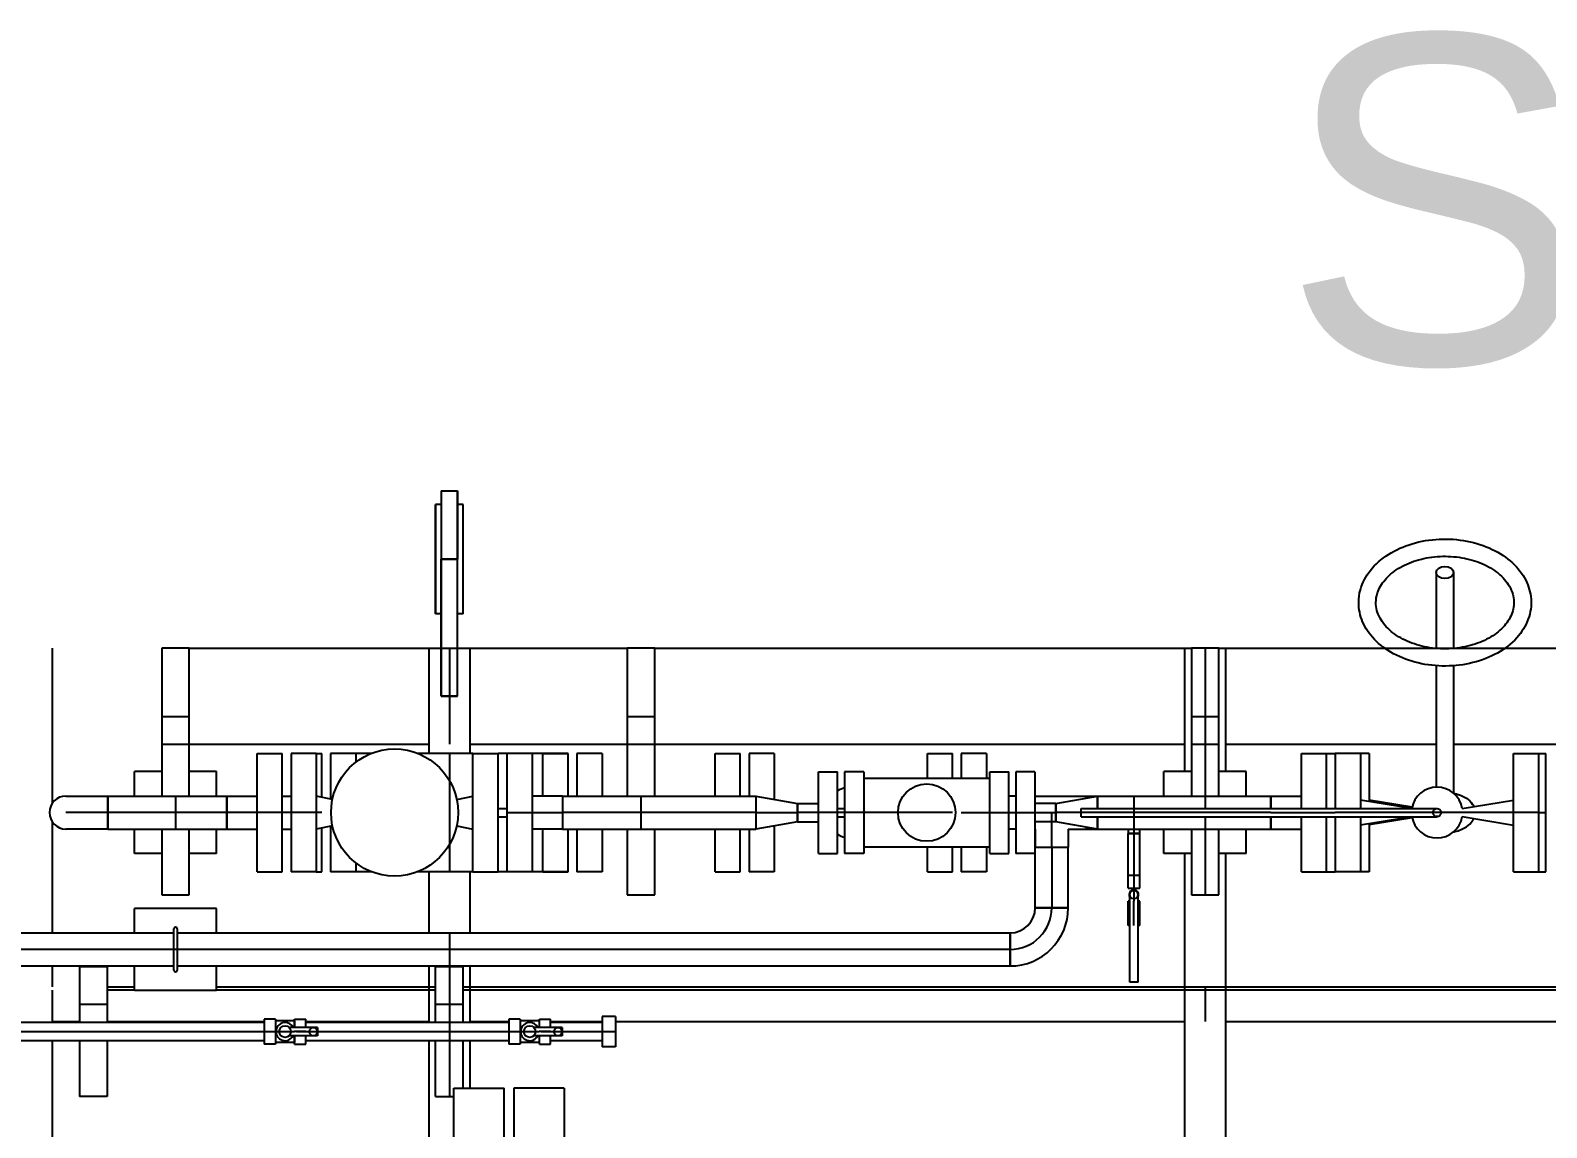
# Model space of a CAD drawing. Header units: inches. Extents: x 517790 to 538444, y 301815 to 302461.
# Drawn here: x 517885.999 to 517888.86, y 302319.851 to 302321.922 of the extents above; entities that cross this region are included whole.
import ezdxf

# ---------------------------------------------------------------- set-up
doc = ezdxf.new("R2010")
doc.units = ezdxf.units.IN
doc.header["$MEASUREMENT"] = 0
doc.layers.add('硅胶总平面底图 工艺装置区', color=253, linetype='Continuous')
doc.styles.get("Standard").update_dxf_attribs({"font": 'arial.ttf'})

msp = doc.modelspace()

# ---------------------------------------------------------------- linework, layer by layer
at = {"layer": '硅胶总平面底图 工艺装置区', "color": 253, "linetype": 'Continuous', "lineweight": -3}
for p, q in [((517886.7737, 302321.0531), (517886.7737, 302320.9239)), ((517886.7737, 302321.0531), (517886.7737, 302320.9239)), ((517886.7737, 302321.0531), (517886.8047, 302321.0531)), ((517886.8047, 302320.9239), (517886.8047, 302321.0531)), ((517886.8047, 302321.0531), (517886.8047, 302320.9239)), ((517886.7633, 302321.0272), (517886.7633, 302320.8206)), ((517886.7633, 302320.8206), (517886.7633, 302321.0272)), ((517886.7737, 302321.0272), (517886.7633, 302321.0272)), ((517886.815, 302321.0272), (517886.8047, 302321.0272)), ((517886.815, 302320.8206), (517886.815, 302321.0272)), ((517886.815, 302320.8206), (517886.815, 302321.0272)), ((517886.7737, 302320.9239), (517886.8047, 302320.9239)), ((517886.8047, 302320.9239), (517886.7737, 302320.9239)), ((517886.7737, 302320.9239), (517886.7737, 302320.6656)), ((517886.7737, 302320.6656), (517886.7737, 302320.9239)), ((517886.8047, 302320.6656), (517886.8047, 302320.9239)), ((517886.8047, 302320.6656), (517886.8047, 302320.9239)), ((517888.6515, 302320.899), (517888.6515, 302320.7556)), ((517888.684, 302320.899), (517888.684, 302320.7556)), ((517886.7737, 302320.8206), (517886.7633, 302320.8206)), ((517886.815, 302320.8206), (517886.8047, 302320.8206)), ((517886.04, 302320.756), (517886.04, 302320.4634)), ((517886.2467, 302320.756), (517886.2467, 302320.4772)), ((517886.2467, 302320.756), (517886.2467, 302320.4772)), ((517886.2983, 302320.756), (517886.2467, 302320.756)), ((517886.2983, 302320.756), (517886.2467, 302320.756)), ((517886.2983, 302320.4772), (517886.2983, 302320.756)), ((517886.2983, 302320.4772), (517886.2983, 302320.756)), ((517886.2983, 302320.756), (517886.7504, 302320.756)), ((517886.7504, 302320.756), (517886.7504, 302320.5575)), ((517886.7504, 302320.756), (517886.8279, 302320.756)), ((517886.7892, 302320.756), (517886.7892, 302320.5752)), ((517886.8279, 302320.756), (517886.8279, 302320.5575)), ((517886.8279, 302320.756), (517887.125, 302320.756)), ((517887.1767, 302320.756), (517887.125, 302320.756)), ((517887.1767, 302320.756), (517887.125, 302320.756)), ((517887.125, 302320.756), (517887.125, 302320.4772)), ((517887.125, 302320.756), (517887.125, 302320.4772)), ((517887.1767, 302320.4772), (517887.1767, 302320.756)), ((517887.1767, 302320.4772), (517887.1767, 302320.756)), ((517887.1767, 302320.756), (517888.1764, 302320.756)), ((517888.1764, 302320.756), (517888.1893, 302320.756)), ((517888.1764, 302320.756), (517888.1764, 302320.5235)), ((517888.1893, 302320.756), (517888.1893, 302320.4772)), ((517888.1893, 302320.756), (517888.1893, 302320.4772)), ((517888.241, 302320.756), (517888.1893, 302320.756)), ((517888.241, 302320.756), (517888.1893, 302320.756)), ((517888.2151, 302320.756), (517888.2151, 302320.4772)), ((517888.241, 302320.756), (517888.2539, 302320.756)), ((517888.241, 302320.4772), (517888.241, 302320.756)), ((517888.241, 302320.4772), (517888.241, 302320.756)), ((517888.2539, 302320.756), (517888.2539, 302320.5235)), ((517888.2539, 302320.756), (517888.5543, 302320.756)), ((517888.5543, 302320.756), (517888.6474, 302320.756)), ((517888.6474, 302320.756), (517888.6515, 302320.756)), ((517888.6515, 302320.756), (517888.684, 302320.756)), ((517888.684, 302320.756), (517888.6881, 302320.756)), ((517888.6881, 302320.756), (517888.7811, 302320.756)), ((517888.7811, 302320.756), (517889.3983, 302320.756)), ((517888.6515, 302320.7229), (517888.6515, 302320.494)), ((517888.684, 302320.7229), (517888.684, 302320.4825)), ((517886.8047, 302320.6656), (517886.7737, 302320.6656)), ((517886.7737, 302320.6656), (517886.8047, 302320.6656)), ((517886.2983, 302320.6268), (517886.2467, 302320.6268)), ((517886.2983, 302320.6268), (517886.2467, 302320.6268)), ((517886.2467, 302320.6268), (517886.2467, 302320.5752)), ((517886.2467, 302320.6268), (517886.2467, 302320.5752)), ((517886.2983, 302320.5752), (517886.2983, 302320.6268)), ((517886.2983, 302320.5752), (517886.2983, 302320.6268)), ((517887.1767, 302320.6268), (517887.125, 302320.6268)), ((517887.1767, 302320.6268), (517887.125, 302320.6268)), ((517887.125, 302320.6268), (517887.125, 302320.5752)), ((517887.125, 302320.6268), (517887.125, 302320.5752)), ((517887.1767, 302320.5752), (517887.1767, 302320.6268)), ((517887.1767, 302320.5752), (517887.1767, 302320.6268)), ((517888.241, 302320.6268), (517888.1893, 302320.6268)), ((517888.241, 302320.6268), (517888.1893, 302320.6268)), ((517888.1893, 302320.6268), (517888.1893, 302320.5752)), ((517888.1893, 302320.6268), (517888.1893, 302320.5752)), ((517888.241, 302320.5752), (517888.241, 302320.6268)), ((517888.241, 302320.5752), (517888.241, 302320.6268)), ((517886.2467, 302320.5752), (517886.2983, 302320.5752)), ((517886.2467, 302320.5752), (517886.2983, 302320.5752)), ((517886.2983, 302320.5752), (517886.7504, 302320.5752)), ((517886.4264, 302320.446), (517886.4264, 302320.5575)), ((517886.4264, 302320.5575), (517886.474, 302320.5575)), ((517886.474, 302320.446), (517886.474, 302320.5575)), ((517886.4905, 302320.5575), (517886.4905, 302320.446)), ((517886.5381, 302320.5575), (517886.4905, 302320.5575)), ((517886.5381, 302320.5575), (517886.5484, 302320.5575)), ((517886.5381, 302320.5575), (517886.5381, 302320.446)), ((517886.5484, 302320.475), (517886.5484, 302320.5575)), ((517886.5649, 302320.5575), (517886.5649, 302320.4715)), ((517886.6125, 302320.5575), (517886.5649, 302320.5575)), ((517886.642, 302320.5575), (517886.5649, 302320.5575)), ((517886.6125, 302320.5575), (517886.6125, 302320.5408)), ((517886.8336, 302320.5575), (517886.7297, 302320.5575)), ((517886.7892, 302320.5575), (517886.7892, 302320.3344)), ((517886.8279, 302320.5752), (517887.125, 302320.5752)), ((517886.8336, 302320.446), (517886.8336, 302320.5575)), ((517886.8336, 302320.5575), (517886.8811, 302320.5575)), ((517886.8977, 302320.5575), (517886.8811, 302320.5575)), ((517886.8811, 302320.446), (517886.8811, 302320.5575)), ((517886.8977, 302320.5575), (517886.8977, 302320.446)), ((517886.9452, 302320.5575), (517886.8977, 302320.5575)), ((517887.0134, 302320.5575), (517886.9452, 302320.5575)), ((517886.9452, 302320.5575), (517886.9452, 302320.446)), ((517886.9658, 302320.4772), (517886.9658, 302320.5575)), ((517886.9658, 302320.5575), (517887.0134, 302320.5575)), ((517887.0134, 302320.4772), (517887.0134, 302320.5575)), ((517887.0299, 302320.5575), (517887.0299, 302320.4772)), ((517887.0775, 302320.5575), (517887.0299, 302320.5575)), ((517887.0775, 302320.5575), (517887.0775, 302320.4772)), ((517887.125, 302320.5752), (517887.1767, 302320.5752)), ((517887.125, 302320.5752), (517887.1767, 302320.5752)), ((517887.1767, 302320.5752), (517888.1764, 302320.5752)), ((517887.2906, 302320.4772), (517887.2906, 302320.5575)), ((517887.2906, 302320.5575), (517887.3382, 302320.5575)), ((517887.3382, 302320.4772), (517887.3382, 302320.5575)), ((517887.3547, 302320.5575), (517887.3547, 302320.4772)), ((517887.4023, 302320.5575), (517887.3547, 302320.5575)), ((517887.4023, 302320.5575), (517887.4023, 302320.471)), ((517887.6911, 302320.5106), (517887.6911, 302320.5575)), ((517887.6911, 302320.5575), (517887.7387, 302320.5575)), ((517887.7387, 302320.5106), (517887.7387, 302320.5575)), ((517887.7552, 302320.5575), (517887.7552, 302320.5106)), ((517887.8028, 302320.5575), (517887.7552, 302320.5575)), ((517887.8028, 302320.5575), (517887.8028, 302320.5106)), ((517888.1893, 302320.5752), (517888.241, 302320.5752)), ((517888.1893, 302320.5752), (517888.241, 302320.5752)), ((517888.2539, 302320.5752), (517888.6515, 302320.5752)), ((517888.3968, 302320.4537), (517888.3968, 302320.5575)), ((517888.3968, 302320.5575), (517888.4444, 302320.5575)), ((517888.4444, 302320.5575), (517888.4609, 302320.5575)), ((517888.4444, 302320.4537), (517888.4444, 302320.5575)), ((517888.4609, 302320.5575), (517888.4609, 302320.4537)), ((517888.5085, 302320.5575), (517888.4609, 302320.5575)), ((517888.5085, 302320.5575), (517888.5085, 302320.4537)), ((517888.525, 302320.5575), (517888.5085, 302320.5575)), ((517888.525, 302320.5575), (517888.525, 302320.5249)), ((517888.684, 302320.5752), (517889.3983, 302320.5752)), ((517888.7973, 302320.446), (517888.7973, 302320.5575)), ((517888.7973, 302320.5575), (517888.8449, 302320.5575)), ((517888.8449, 302320.446), (517888.8449, 302320.5575)), ((517888.8449, 302320.5575), (517888.858, 302320.5575)), ((517888.858, 302320.5249), (517888.858, 302320.5575)), ((517886.2467, 302320.5235), (517886.195, 302320.5235)), ((517886.195, 302320.4772), (517886.195, 302320.5235)), ((517886.35, 302320.5235), (517886.2983, 302320.5235)), ((517886.35, 302320.4772), (517886.35, 302320.5235)), ((517887.4858, 302320.446), (517887.4858, 302320.5231)), ((517887.4858, 302320.5231), (517887.5218, 302320.5231)), ((517887.5218, 302320.446), (517887.5218, 302320.5231)), ((517887.535, 302320.5231), (517887.535, 302320.446)), ((517887.571, 302320.5231), (517887.535, 302320.5231)), ((517887.571, 302320.5231), (517887.571, 302320.446)), ((517887.8089, 302320.446), (517887.8089, 302320.5231)), ((517887.8089, 302320.5231), (517887.845, 302320.5231)), ((517887.845, 302320.446), (517887.845, 302320.5231)), ((517887.8581, 302320.5231), (517887.8581, 302320.446)), ((517887.8942, 302320.5231), (517887.8581, 302320.5231)), ((517887.8942, 302320.5231), (517887.8942, 302320.446)), ((517888.1376, 302320.4772), (517888.1376, 302320.5235)), ((517888.1893, 302320.5235), (517888.1376, 302320.5235)), ((517888.2926, 302320.5235), (517888.241, 302320.5235)), ((517888.2926, 302320.4772), (517888.2926, 302320.5235)), ((517888.525, 302320.5249), (517888.525, 302320.4668)), ((517888.858, 302320.3344), (517888.858, 302320.5249)), ((517887.571, 302320.5106), (517887.8089, 302320.5106)), ((517886.0658, 302320.4772), (517886.1446, 302320.4772)), ((517886.1446, 302320.4772), (517886.1446, 302320.4148)), ((517886.1446, 302320.4772), (517886.369, 302320.4772)), ((517886.1446, 302320.4148), (517886.1446, 302320.4772)), ((517886.2725, 302320.4772), (517886.2725, 302320.4148)), ((517886.369, 302320.4772), (517886.369, 302320.4148)), ((517886.369, 302320.446), (517886.369, 302320.4772)), ((517886.369, 302320.4772), (517886.4264, 302320.4772)), ((517886.474, 302320.4772), (517886.4905, 302320.4772)), ((517886.5381, 302320.4772), (517886.5381, 302320.4148)), ((517886.5685, 302320.4707), (517886.5381, 302320.4772)), ((517886.8031, 302320.4707), (517886.8336, 302320.4772)), ((517886.8336, 302320.446), (517886.8336, 302320.4772)), ((517887.0026, 302320.4772), (517886.9452, 302320.4772)), ((517887.0026, 302320.4772), (517887.0026, 302320.4148)), ((517887.0026, 302320.4772), (517887.3675, 302320.4772)), ((517887.0026, 302320.4772), (517887.0026, 302320.446)), ((517887.1508, 302320.4772), (517887.1508, 302320.4148)), ((517887.3675, 302320.4772), (517887.3675, 302320.446)), ((517887.3675, 302320.4772), (517887.4463, 302320.4632)), ((517887.3675, 302320.4772), (517887.3675, 302320.4148)), ((517887.8581, 302320.4772), (517887.845, 302320.4772)), ((517887.8942, 302320.4772), (517887.9914, 302320.4772)), ((517887.9337, 302320.4632), (517888.0124, 302320.4772)), ((517887.9914, 302320.4772), (517887.9914, 302320.4735)), ((517887.9914, 302320.4772), (517888.0124, 302320.4772)), ((517887.9914, 302320.4734), (517887.9914, 302320.4772)), ((517888.0124, 302320.4537), (517888.0124, 302320.4772)), ((517888.0124, 302320.4772), (517888.0124, 302320.4537)), ((517888.0124, 302320.4772), (517888.3394, 302320.4772)), ((517888.0808, 302320.4772), (517888.0808, 302320.4148)), ((517888.2151, 302320.4772), (517888.2151, 302320.4537)), ((517888.3394, 302320.4772), (517888.3394, 302320.4537)), ((517888.3394, 302320.4537), (517888.3394, 302320.4772)), ((517888.3394, 302320.4772), (517888.3968, 302320.4772)), ((517888.6052, 302320.4537), (517888.5085, 302320.4694)), ((517888.606, 302320.4561), (517888.525, 302320.4694)), ((517888.7003, 302320.4537), (517888.7973, 302320.4694)), ((517886.1446, 302320.446), (517886.0658, 302320.446)), ((517886.369, 302320.446), (517886.1446, 302320.446)), ((517886.1446, 302320.446), (517886.1446, 302320.446)), ((517886.1446, 302320.446), (517886.1446, 302320.446)), ((517886.474, 302320.446), (517886.369, 302320.446)), ((517886.369, 302320.4148), (517886.369, 302320.446)), ((517886.4264, 302320.3344), (517886.4264, 302320.446)), ((517886.4905, 302320.446), (517886.474, 302320.446)), ((517886.474, 302320.3344), (517886.474, 302320.446)), ((517886.5381, 302320.446), (517886.4905, 302320.446)), ((517886.4905, 302320.446), (517886.4905, 302320.3344)), ((517886.5484, 302320.446), (517886.5381, 302320.446)), ((517886.5381, 302320.446), (517886.5381, 302320.446)), ((517886.5381, 302320.446), (517886.5381, 302320.3344)), ((517886.8336, 302320.3344), (517886.8336, 302320.446)), ((517886.8336, 302320.4148), (517886.8336, 302320.446)), ((517886.8811, 302320.4537), (517886.8977, 302320.4537)), ((517886.8811, 302320.3344), (517886.8811, 302320.446)), ((517886.8811, 302320.4382), (517886.8977, 302320.4382)), ((517886.8977, 302320.446), (517887.0026, 302320.446)), ((517886.8977, 302320.446), (517886.8977, 302320.3344)), ((517886.9452, 302320.446), (517886.9452, 302320.3344)), ((517887.3675, 302320.446), (517887.0026, 302320.446)), ((517887.0026, 302320.446), (517887.0026, 302320.4148)), ((517887.3675, 302320.446), (517887.4463, 302320.446)), ((517887.3675, 302320.446), (517887.3675, 302320.4148)), ((517887.4463, 302320.4632), (517887.4463, 302320.446)), ((517887.4463, 302320.446), (517887.4463, 302320.4632)), ((517887.4463, 302320.4632), (517887.4858, 302320.4632)), ((517887.4463, 302320.446), (517887.4463, 302320.4287)), ((517887.5218, 302320.446), (517887.4463, 302320.446)), ((517887.4463, 302320.4287), (517887.4463, 302320.446)), ((517887.4858, 302320.3689), (517887.4858, 302320.446)), ((517887.5218, 302320.4537), (517887.535, 302320.4537)), ((517887.5218, 302320.3689), (517887.5218, 302320.446)), ((517887.535, 302320.446), (517887.5218, 302320.446)), ((517887.5218, 302320.4382), (517887.535, 302320.4382)), ((517887.535, 302320.446), (517887.535, 302320.3689)), ((517887.7387, 302320.446), (517887.535, 302320.446)), ((517887.571, 302320.446), (517887.571, 302320.3689)), ((517887.7552, 302320.446), (517887.845, 302320.446)), ((517887.8089, 302320.3689), (517887.8089, 302320.446)), ((517887.845, 302320.3689), (517887.845, 302320.446)), ((517887.845, 302320.446), (517887.8581, 302320.446)), ((517887.8581, 302320.446), (517887.9337, 302320.446)), ((517887.8581, 302320.446), (517887.8581, 302320.3689)), ((517887.9337, 302320.4632), (517887.8942, 302320.4632)), ((517887.8942, 302320.446), (517887.8942, 302320.3689)), ((517887.9258, 302320.4287), (517887.9258, 302320.446)), ((517887.9337, 302320.446), (517887.9337, 302320.4632)), ((517887.9337, 302320.4632), (517887.9337, 302320.446)), ((517887.9812, 302320.446), (517887.9337, 302320.446)), ((517887.9337, 302320.4287), (517887.9337, 302320.446)), ((517887.9337, 302320.446), (517887.9337, 302320.4287)), ((517887.9812, 302320.446), (517887.9812, 302320.4537)), ((517887.9812, 302320.4537), (517888.6529, 302320.4537)), ((517888.0124, 302320.446), (517887.9812, 302320.446)), ((517887.9812, 302320.4382), (517887.9812, 302320.446)), ((517887.9812, 302320.4382), (517888.6529, 302320.4382)), ((517888.3394, 302320.446), (517888.0124, 302320.446)), ((517888.0124, 302320.4148), (517888.0124, 302320.4382)), ((517888.0124, 302320.4382), (517888.0124, 302320.4148)), ((517888.0808, 302320.446), (517888.0808, 302320.4148)), ((517888.2151, 302320.4382), (517888.2151, 302320.4148)), ((517888.3394, 302320.446), (517888.4444, 302320.446)), ((517888.3394, 302320.4382), (517888.3394, 302320.4148)), ((517888.3394, 302320.4148), (517888.3394, 302320.4382)), ((517888.3968, 302320.3344), (517888.3968, 302320.4382)), ((517888.4444, 302320.446), (517888.4609, 302320.446)), ((517888.4444, 302320.3344), (517888.4444, 302320.4382)), ((517888.8449, 302320.446), (517888.4609, 302320.446)), ((517888.4609, 302320.4382), (517888.4609, 302320.3344)), ((517888.5085, 302320.4382), (517888.5085, 302320.3344)), ((517888.6052, 302320.4382), (517888.5085, 302320.4225)), ((517888.7003, 302320.4383), (517888.7973, 302320.4225)), ((517888.7973, 302320.3344), (517888.7973, 302320.446)), ((517888.8449, 302320.3344), (517888.8449, 302320.446)), ((517888.8449, 302320.446), (517888.858, 302320.446)), ((517886.04, 302320.4286), (517886.04, 302320.2188)), ((517886.1446, 302320.4148), (517886.0658, 302320.4148)), ((517886.1446, 302320.4148), (517886.369, 302320.4148)), ((517886.195, 302320.3685), (517886.195, 302320.4148)), ((517886.2467, 302320.4148), (517886.2467, 302320.291)), ((517886.2467, 302320.4148), (517886.2467, 302320.291)), ((517886.2983, 302320.291), (517886.2983, 302320.4148)), ((517886.2983, 302320.291), (517886.2983, 302320.4148)), ((517886.35, 302320.3685), (517886.35, 302320.4148)), ((517886.369, 302320.4148), (517886.4264, 302320.4148)), ((517886.474, 302320.4148), (517886.4905, 302320.4148)), ((517886.5685, 302320.4212), (517886.5381, 302320.4148)), ((517886.5484, 302320.3344), (517886.5484, 302320.417)), ((517886.5649, 302320.4205), (517886.5649, 302320.3344)), ((517886.8031, 302320.4212), (517886.8336, 302320.4148)), ((517887.0026, 302320.4148), (517886.9452, 302320.4148)), ((517886.9658, 302320.3344), (517886.9658, 302320.4148)), ((517887.0026, 302320.4148), (517887.3675, 302320.4148)), ((517887.0134, 302320.3344), (517887.0134, 302320.4148)), ((517887.0299, 302320.4148), (517887.0299, 302320.3344)), ((517887.0775, 302320.4148), (517887.0775, 302320.3344)), ((517887.125, 302320.4148), (517887.125, 302320.291)), ((517887.125, 302320.4148), (517887.125, 302320.291)), ((517887.1767, 302320.291), (517887.1767, 302320.4148)), ((517887.1767, 302320.291), (517887.1767, 302320.4148)), ((517887.2906, 302320.3344), (517887.2906, 302320.4148)), ((517887.3382, 302320.3344), (517887.3382, 302320.4148)), ((517887.3547, 302320.4148), (517887.3547, 302320.3344)), ((517887.4463, 302320.4287), (517887.3675, 302320.4148)), ((517887.4023, 302320.421), (517887.4023, 302320.3344)), ((517887.4463, 302320.4287), (517887.4858, 302320.4287)), ((517887.8581, 302320.4148), (517887.845, 302320.4148)), ((517887.9337, 302320.4287), (517887.8942, 302320.4287)), ((517887.8942, 302320.4148), (517887.8946, 302320.4148)), ((517887.8946, 302320.4148), (517887.8946, 302320.3804)), ((517887.9258, 302320.3804), (517887.9258, 302320.4287)), ((517888.0124, 302320.4148), (517887.9337, 302320.4287)), ((517887.957, 302320.4148), (517887.9914, 302320.4148)), ((517887.957, 302320.4148), (517887.957, 302320.3804)), ((517887.9914, 302320.4185), (517887.9914, 302320.4148)), ((517887.9914, 302320.4148), (517887.9914, 302320.4185)), ((517887.9914, 302320.4148), (517888.0124, 302320.4148)), ((517888.0124, 302320.4148), (517888.3394, 302320.4148)), ((517888.0698, 302320.4148), (517888.0698, 302320.4066)), ((517888.0808, 302320.4148), (517888.0808, 302320.4066)), ((517888.0918, 302320.4066), (517888.0918, 302320.4148)), ((517888.1376, 302320.3685), (517888.1376, 302320.4148)), ((517888.1893, 302320.4148), (517888.1893, 302320.291)), ((517888.1893, 302320.4148), (517888.1893, 302320.291)), ((517888.2151, 302320.4148), (517888.2151, 302320.291)), ((517888.241, 302320.291), (517888.241, 302320.4148)), ((517888.241, 302320.291), (517888.241, 302320.4148)), ((517888.2926, 302320.3685), (517888.2926, 302320.4148)), ((517888.3394, 302320.4148), (517888.3968, 302320.4148)), ((517888.606, 302320.4359), (517888.525, 302320.4226)), ((517888.525, 302320.4252), (517888.525, 302320.3344)), ((517887.571, 302320.3814), (517887.8089, 302320.3814)), ((517887.6911, 302320.3344), (517887.6911, 302320.3814)), ((517887.7387, 302320.3344), (517887.7387, 302320.3814)), ((517887.7552, 302320.3814), (517887.7552, 302320.3344)), ((517887.8028, 302320.3814), (517887.8028, 302320.3344)), ((517887.8946, 302320.3804), (517887.957, 302320.3804)), ((517887.8946, 302320.3804), (517887.957, 302320.3804)), ((517887.8946, 302320.2664), (517887.8946, 302320.3804)), ((517887.9258, 302320.3804), (517887.9258, 302320.3804)), ((517887.9258, 302320.3804), (517887.9258, 302320.2664)), ((517887.957, 302320.2664), (517887.957, 302320.3804)), ((517888.0808, 302320.4066), (517888.0698, 302320.4066)), ((517888.0698, 302320.4066), (517888.0918, 302320.4066)), ((517888.0698, 302320.3032), (517888.0698, 302320.4066)), ((517888.0808, 302320.4066), (517888.0808, 302320.4066)), ((517888.0808, 302320.4066), (517888.0808, 302320.4066)), ((517888.0918, 302320.4066), (517888.0808, 302320.4066)), ((517888.0808, 302320.4066), (517888.0808, 302320.327)), ((517888.0918, 302320.3032), (517888.0918, 302320.4066)), ((517886.2467, 302320.3685), (517886.195, 302320.3685)), ((517886.35, 302320.3685), (517886.2983, 302320.3685)), ((517886.6125, 302320.3512), (517886.6125, 302320.3344)), ((517887.4858, 302320.3689), (517887.5218, 302320.3689)), ((517887.571, 302320.3689), (517887.535, 302320.3689)), ((517887.8089, 302320.3689), (517887.845, 302320.3689)), ((517887.8942, 302320.3689), (517887.8581, 302320.3689)), ((517888.1893, 302320.3685), (517888.1376, 302320.3685)), ((517888.1764, 302320.3685), (517888.1764, 302319.8096)), ((517888.2926, 302320.3685), (517888.241, 302320.3685)), ((517888.2539, 302320.3685), (517888.2539, 302319.8096)), ((517886.4264, 302320.3344), (517886.474, 302320.3344)), ((517886.5381, 302320.3344), (517886.4905, 302320.3344)), ((517886.5381, 302320.3344), (517886.5484, 302320.3344)), ((517886.6125, 302320.3344), (517886.5649, 302320.3344)), ((517886.642, 302320.3344), (517886.5649, 302320.3344)), ((517886.8336, 302320.3344), (517886.7297, 302320.3344)), ((517886.7504, 302320.3344), (517886.7504, 302320.2188)), ((517886.8279, 302320.3344), (517886.8279, 302320.2188)), ((517886.8336, 302320.3344), (517886.8811, 302320.3344)), ((517886.8977, 302320.3344), (517886.8811, 302320.3344)), ((517886.9452, 302320.3344), (517886.8977, 302320.3344)), ((517887.0134, 302320.3344), (517886.9452, 302320.3344)), ((517886.9658, 302320.3344), (517887.0134, 302320.3344)), ((517887.0775, 302320.3344), (517887.0299, 302320.3344)), ((517887.2906, 302320.3344), (517887.3382, 302320.3344)), ((517887.4023, 302320.3344), (517887.3547, 302320.3344)), ((517887.6911, 302320.3344), (517887.7387, 302320.3344)), ((517887.8028, 302320.3344), (517887.7552, 302320.3344)), ((517888.0918, 302320.327), (517888.0698, 302320.327)), ((517888.0808, 302320.327), (517888.0808, 302320.3032)), ((517888.3968, 302320.3344), (517888.4444, 302320.3344)), ((517888.4444, 302320.3344), (517888.4609, 302320.3344)), ((517888.5085, 302320.3344), (517888.4609, 302320.3344)), ((517888.525, 302320.3344), (517888.5085, 302320.3344)), ((517888.7973, 302320.3344), (517888.8449, 302320.3344)), ((517888.8449, 302320.3344), (517888.858, 302320.3344)), ((517888.0698, 302320.3032), (517888.0918, 302320.3032)), ((517888.0782, 302320.2996), (517888.0771, 302320.3032)), ((517888.0808, 302320.3032), (517888.0808, 302320.2788)), ((517888.0834, 302320.2996), (517888.0845, 302320.3032)), ((517886.195, 302320.2188), (517886.195, 302320.2652)), ((517886.35, 302320.2652), (517886.195, 302320.2652)), ((517886.2467, 302320.291), (517886.2983, 302320.291)), ((517886.2467, 302320.291), (517886.2983, 302320.291)), ((517886.35, 302320.2188), (517886.35, 302320.2652)), ((517887.125, 302320.291), (517887.1767, 302320.291)), ((517887.125, 302320.291), (517887.1767, 302320.291)), ((517887.8946, 302320.2664), (517887.957, 302320.2664)), ((517887.957, 302320.2664), (517887.8946, 302320.2664)), ((517887.9258, 302320.2664), (517887.9258, 302320.2664)), ((517887.9258, 302320.2664), (517887.9258, 302320.2664)), ((517888.0731, 302320.2788), (517888.0698, 302320.2788)), ((517888.0698, 302320.2329), (517888.0698, 302320.2788)), ((517888.0731, 302320.1257), (517888.0731, 302320.291)), ((517888.0808, 302320.2788), (517888.0808, 302320.2788)), ((517888.0808, 302320.2788), (517888.0808, 302320.2788)), ((517888.0808, 302320.2329), (517888.0808, 302320.2788)), ((517888.0886, 302320.1257), (517888.0886, 302320.291)), ((517888.0918, 302320.2788), (517888.0886, 302320.2788)), ((517888.0918, 302320.2329), (517888.0918, 302320.2788)), ((517888.1893, 302320.291), (517888.241, 302320.291)), ((517888.1893, 302320.291), (517888.241, 302320.291)), ((517888.0698, 302320.255), (517888.0731, 302320.255)), ((517888.0886, 302320.255), (517888.0918, 302320.255)), ((517885.9671, 302320.2188), (517886.2694, 302320.2188)), ((517886.2694, 302320.1484), (517886.2694, 302320.2269)), ((517886.2756, 302320.2269), (517886.2756, 302320.1484)), ((517886.2756, 302320.2188), (517887.8471, 302320.2188)), ((517886.7892, 302320.2188), (517886.7892, 302320.1565)), ((517887.8471, 302320.1565), (517887.8471, 302320.2188)), ((517887.8471, 302320.2188), (517887.8471, 302320.1565)), ((517888.0731, 302320.2329), (517888.0698, 302320.2329)), ((517888.0918, 302320.2329), (517888.0886, 302320.2329)), ((517886.2694, 302320.1877), (517885.9671, 302320.1877)), ((517886.2756, 302320.1877), (517886.2694, 302320.1877)), ((517887.8471, 302320.1877), (517886.2756, 302320.1877)), ((517887.8471, 302320.1877), (517887.8471, 302320.1877)), ((517887.8471, 302320.1877), (517887.8471, 302320.1877)), ((517885.9671, 302320.1565), (517886.2694, 302320.1565)), ((517886.04, 302320.1565), (517886.04, 302320.1169)), ((517886.1437, 302320.1549), (517886.0913, 302320.1549)), ((517886.0913, 302320.1549), (517886.0913, 302320.0499)), ((517886.1437, 302320.1549), (517886.1437, 302320.0499)), ((517886.195, 302320.1102), (517886.195, 302320.1565)), ((517886.2756, 302320.1565), (517887.8471, 302320.1565)), ((517886.35, 302320.1102), (517886.35, 302320.1565)), ((517886.7504, 302320.1565), (517886.7504, 302320.0499)), ((517886.8154, 302320.1549), (517886.7629, 302320.1549)), ((517886.7629, 302320.0499), (517886.7629, 302320.1549)), ((517886.7892, 302320.1549), (517886.7892, 302319.9104)), ((517886.8154, 302320.0499), (517886.8154, 302320.1549)), ((517886.8279, 302320.1565), (517886.8279, 302320.0499)), ((517888.0808, 302320.1257), (517888.0731, 302320.1257)), ((517888.0886, 302320.1257), (517888.0808, 302320.1257)), ((517886.04, 302320.1107), (517886.04, 302320.0499)), ((517886.1437, 302320.1169), (517886.195, 302320.1169)), ((517886.195, 302320.1107), (517886.1437, 302320.1107)), ((517886.35, 302320.1102), (517886.195, 302320.1102)), ((517886.35, 302320.1169), (517886.7629, 302320.1169)), ((517886.7629, 302320.1107), (517886.35, 302320.1107)), ((517886.8154, 302320.1169), (517889.0586, 302320.1169)), ((517889.0542, 302320.1107), (517886.8154, 302320.1107)), ((517888.2151, 302320.1169), (517888.2151, 302320.0518)), ((517886.0913, 302320.0843), (517886.1437, 302320.0843)), ((517886.7629, 302320.0843), (517886.8154, 302320.0843)), ((517886.4398, 302320.0499), (517885.9788, 302320.0499)), ((517886.04, 302320.0518), (517886.0913, 302320.0518)), ((517886.1437, 302320.0518), (517886.4398, 302320.0518)), ((517886.4398, 302320.0564), (517886.4398, 302320.0327)), ((517886.4611, 302320.0564), (517886.4398, 302320.0564)), ((517886.4611, 302320.0564), (517886.4611, 302320.0327)), ((517886.4972, 302320.0531), (517886.4611, 302320.0531)), ((517886.5401, 302320.0404), (517886.487, 302320.0404)), ((517886.4972, 302320.0404), (517886.4972, 302320.0564)), ((517886.4972, 302320.0564), (517886.5185, 302320.0564)), ((517886.4972, 302320.0531), (517886.4972, 302320.0404)), ((517886.4972, 302320.0518), (517886.4972, 302320.0518)), ((517886.5185, 302320.0404), (517886.5185, 302320.0564)), ((517886.5185, 302320.0518), (517886.7504, 302320.0518)), ((517886.9015, 302320.0499), (517886.5185, 302320.0499)), ((517886.5401, 302320.0404), (517886.5401, 302320.0327)), ((517886.8279, 302320.0518), (517886.9015, 302320.0518)), ((517886.9015, 302320.0564), (517886.9015, 302320.0327)), ((517886.9229, 302320.0564), (517886.9015, 302320.0564)), ((517886.9229, 302320.0564), (517886.9229, 302320.0327)), ((517886.9589, 302320.0531), (517886.9229, 302320.0531)), ((517887.0019, 302320.0404), (517886.9487, 302320.0404)), ((517886.9589, 302320.0531), (517886.9589, 302320.0404)), ((517886.9589, 302320.0518), (517886.959, 302320.0518)), ((517886.959, 302320.0404), (517886.959, 302320.0564)), ((517886.959, 302320.0564), (517886.9803, 302320.0564)), ((517886.9803, 302320.0404), (517886.9803, 302320.0564)), ((517886.9803, 302320.0518), (517887.0778, 302320.0518)), ((517887.0778, 302320.0499), (517886.9803, 302320.0499)), ((517887.0019, 302320.0404), (517887.0019, 302320.0327)), ((517887.0778, 302320.0614), (517887.0778, 302320.0327)), ((517887.1024, 302320.0614), (517887.0778, 302320.0614)), ((517887.1024, 302320.0614), (517887.1024, 302320.0327)), ((517887.1024, 302320.0518), (517888.1764, 302320.0518)), ((517888.2539, 302320.0518), (517889.0175, 302320.0518)), ((517885.9788, 302320.0327), (517886.4398, 302320.0327)), ((517886.4398, 302320.0154), (517885.9788, 302320.0154)), ((517886.04, 302320.0154), (517886.04, 302319.4452)), ((517886.0913, 302320.0154), (517886.0913, 302319.9104)), ((517886.1437, 302320.0154), (517886.1437, 302319.9104)), ((517886.4398, 302320.0327), (517886.4578, 302320.0327)), ((517886.4398, 302320.0327), (517886.4578, 302320.0327)), ((517886.4398, 302320.0327), (517886.4398, 302320.0089)), ((517886.4611, 302320.0089), (517886.4398, 302320.0089)), ((517886.4578, 302320.0327), (517886.4611, 302320.0327)), ((517886.4611, 302320.0327), (517886.4681, 302320.0327)), ((517886.4611, 302320.0327), (517886.4611, 302320.0089)), ((517886.4972, 302320.0122), (517886.4611, 302320.0122)), ((517886.4681, 302320.0327), (517886.4972, 302320.0327)), ((517886.5401, 302320.0249), (517886.487, 302320.0249)), ((517886.4972, 302320.0327), (517886.4972, 302320.0327)), ((517886.5185, 302320.0327), (517886.4972, 302320.0327)), ((517886.4972, 302320.0249), (517886.4972, 302320.0122)), ((517886.4972, 302320.0089), (517886.4972, 302320.0249)), ((517886.4972, 302320.0089), (517886.5185, 302320.0089)), ((517886.5005, 302320.0327), (517886.5401, 302320.0327)), ((517886.5185, 302320.0089), (517886.5185, 302320.0249)), ((517886.9015, 302320.0154), (517886.5185, 302320.0154)), ((517886.5401, 302320.0327), (517886.9015, 302320.0327)), ((517886.5401, 302320.0327), (517886.5401, 302320.0249)), ((517886.7504, 302320.0154), (517886.7504, 302319.8096)), ((517886.7629, 302319.9104), (517886.7629, 302320.0154)), ((517886.8154, 302319.9261), (517886.8154, 302320.0154)), ((517886.8279, 302320.0154), (517886.8279, 302319.9261)), ((517886.9015, 302320.0327), (517886.9196, 302320.0327)), ((517886.9015, 302320.0327), (517886.9015, 302320.0089)), ((517886.9015, 302320.0327), (517886.9196, 302320.0327)), ((517886.9229, 302320.0089), (517886.9015, 302320.0089)), ((517886.9196, 302320.0327), (517886.9229, 302320.0327)), ((517886.9229, 302320.0327), (517886.9299, 302320.0327)), ((517886.9229, 302320.0327), (517886.9229, 302320.0089)), ((517886.9589, 302320.0122), (517886.9229, 302320.0122)), ((517886.9299, 302320.0327), (517886.9589, 302320.0327)), ((517887.0019, 302320.0249), (517886.9487, 302320.0249)), ((517886.959, 302320.0327), (517886.9589, 302320.0327)), ((517886.9589, 302320.0249), (517886.9589, 302320.0122)), ((517886.9803, 302320.0327), (517886.959, 302320.0327)), ((517886.959, 302320.0089), (517886.959, 302320.0249)), ((517886.959, 302320.0089), (517886.9803, 302320.0089)), ((517886.9622, 302320.0327), (517887.0019, 302320.0327)), ((517886.9803, 302320.0089), (517886.9803, 302320.0249)), ((517887.0778, 302320.0154), (517886.9803, 302320.0154)), ((517887.0019, 302320.0327), (517887.0778, 302320.0327)), ((517887.0019, 302320.0327), (517887.0019, 302320.0249)), ((517887.0778, 302320.0327), (517887.0959, 302320.0327)), ((517887.0778, 302320.0327), (517887.0959, 302320.0327)), ((517887.0778, 302320.0327), (517887.0778, 302320.0039)), ((517887.0959, 302320.0327), (517887.1024, 302320.0327)), ((517887.1024, 302320.0327), (517887.1024, 302320.0039)), ((517887.1024, 302320.0039), (517887.0778, 302320.0039)), ((517886.7974, 302319.7227), (517886.7974, 302319.9261)), ((517886.7974, 302319.9261), (517886.8925, 302319.9261)), ((517886.8925, 302319.7227), (517886.8925, 302319.9261)), ((517886.9106, 302319.9261), (517886.9106, 302319.7227)), ((517887.0058, 302319.9261), (517886.9106, 302319.9261)), ((517887.0058, 302319.9261), (517887.0058, 302319.7227)), ((517886.1437, 302319.9104), (517886.0913, 302319.9104)), ((517886.7629, 302319.9104), (517886.7974, 302319.9104))]:
    msp.add_line(p, q, dxfattribs=at)
for centre, radius in [((517886.6858, 302320.446), 0.1199), ((517887.69, 302320.446), 0.0542), ((517888.6529, 302320.446), 0.00775), ((517888.0808, 302320.291), 0.00775), ((517886.4792, 302320.0327), 0.011), ((517886.5324, 302320.0327), 0.00775), ((517886.9409, 302320.0327), 0.011), ((517886.9941, 302320.0327), 0.00775)]:
    msp.add_circle(centre, radius, dxfattribs=at)
for centre, radius, start, end in [((517888.6529, 302320.446), 0.048, 9.2208, 170.7082), ((517886.0658, 302320.446), 0.0312, 90, 270), ((517886.0658, 302320.446), 0.0312, 90, 270), ((517887.5467, 302320.446), 0.048, 104.124, 121.1602), ((517888.6529, 302320.446), 0.048, 189.2918, 350.7792), ((517887.5467, 302320.446), 0.048, 238.8398, 255.876), ((517888.0808, 302320.291), 0.00899, 107.0439, 210.4447), ((517888.0808, 302320.291), 0.00899, 0, 72.9561), ((517887.8471, 302320.2664), 0.0787, 270, 0), ((517887.8471, 302320.2664), 0.1099, 270, 0), ((517887.8471, 302320.2664), 0.0476, 270, 0), ((517888.0808, 302320.291), 0.00899, 329.5553, 0), ((517886.2725, 302320.2269), 0.0031, 0, 180), ((517886.2725, 302320.1484), 0.0031, 180, 0), ((517886.4792, 302320.0327), 0.0172, 90, 333.2048), ((517886.4792, 302320.0327), 0.0172, 26.7952, 90), ((517886.9409, 302320.0327), 0.0172, 90, 333.2048), ((517886.9409, 302320.0327), 0.0172, 26.7952, 90)]:
    msp.add_arc(centre, radius, start, end, dxfattribs=at)
msp.add_ellipse((517888.6677, 302320.899), major_axis=(-0.0163, 0), ratio=0.707107, dxfattribs=at)
for points, knots in [([(517888.505, 302320.8422), (517888.505, 302320.8299), (517888.5076, 302320.8175), (517888.5125, 302320.806), (517888.5176, 302320.794), (517888.5252, 302320.7828), (517888.5347, 302320.7728), (517888.5448, 302320.7623), (517888.5571, 302320.7532), (517888.5709, 302320.7457), (517888.585, 302320.738), (517888.6008, 302320.7321), (517888.6174, 302320.7282), (517888.6341, 302320.7242), (517888.6516, 302320.7223), (517888.669, 302320.7224), (517888.6865, 302320.7225), (517888.704, 302320.7246), (517888.7206, 302320.7288), (517888.7371, 302320.7329), (517888.7529, 302320.7391), (517888.7669, 302320.747), (517888.7809, 302320.7548), (517888.7932, 302320.7645), (517888.8032, 302320.7755), (517888.8129, 302320.7862), (517888.8204, 302320.7983), (517888.825, 302320.8112), (517888.8294, 302320.8233), (517888.8312, 302320.8361), (517888.8302, 302320.8488), (517888.8293, 302320.8611), (517888.8258, 302320.8732), (517888.8201, 302320.8846), (517888.8141, 302320.8964), (517888.8056, 302320.9073), (517888.7953, 302320.9169), (517888.7844, 302320.927), (517888.7714, 302320.9357), (517888.757, 302320.9426), (517888.7422, 302320.9497), (517888.726, 302320.9549), (517888.7091, 302320.9581), (517888.6922, 302320.9614), (517888.6746, 302320.9626), (517888.6571, 302320.9618), (517888.6397, 302320.961), (517888.6224, 302320.9581), (517888.6062, 302320.9532), (517888.5899, 302320.9484), (517888.5747, 302320.9416), (517888.5613, 302320.9331), (517888.5479, 302320.9246), (517888.5363, 302320.9145), (517888.5272, 302320.9029), (517888.5184, 302320.8919), (517888.5119, 302320.8795), (517888.5083, 302320.8665), (517888.5061, 302320.8586), (517888.505, 302320.8504), (517888.505, 302320.8422)], [0, 0, 0, 0, 0.29236, 0.29236, 0.29236, 0.595412, 0.595412, 0.595412, 0.91676, 0.91676, 0.91676, 1.247175, 1.247175, 1.247175, 1.579111, 1.579111, 1.579111, 1.91097, 1.91097, 1.91097, 2.2429, 2.2429, 2.2429, 2.573081, 2.573081, 2.573081, 2.893105, 2.893105, 2.893105, 3.19351, 3.19351, 3.19351, 3.486259, 3.486259, 3.486259, 3.792665, 3.792665, 3.792665, 4.116456, 4.116456, 4.116456, 4.447473, 4.447473, 4.447473, 4.77941, 4.77941, 4.77941, 5.111277, 5.111277, 5.111277, 5.443154, 5.443154, 5.443154, 5.772395, 5.772395, 5.772395, 6.089288, 6.089288, 6.089288, 6.283185, 6.283185, 6.283185, 6.283185]), ([(517888.5375, 302320.8422), (517888.5375, 302320.8323), (517888.5401, 302320.8224), (517888.5454, 302320.8127), (517888.5502, 302320.8039), (517888.5572, 302320.7954), (517888.5663, 302320.7878), (517888.5748, 302320.7807), (517888.5851, 302320.7744), (517888.5967, 302320.7692), (517888.6082, 302320.7642), (517888.6208, 302320.7603), (517888.6341, 302320.7579), (517888.6474, 302320.7555), (517888.6613, 302320.7545), (517888.6751, 302320.755), (517888.6888, 302320.7556), (517888.7025, 302320.7576), (517888.7153, 302320.761), (517888.728, 302320.7644), (517888.74, 302320.7692), (517888.7505, 302320.7751), (517888.7609, 302320.7809), (517888.77, 302320.7878), (517888.7772, 302320.7953), (517888.7845, 302320.8029), (517888.7899, 302320.8112), (517888.7934, 302320.8196), (517888.7971, 302320.8287), (517888.7985, 302320.838), (517888.7977, 302320.8472), (517888.7968, 302320.857), (517888.7934, 302320.8669), (517888.7873, 302320.8764), (517888.7818, 302320.8849), (517888.7741, 302320.893), (517888.7645, 302320.9002), (517888.7555, 302320.907), (517888.7447, 302320.913), (517888.7327, 302320.9177), (517888.7209, 302320.9223), (517888.7079, 302320.9257), (517888.6944, 302320.9276), (517888.681, 302320.9295), (517888.667, 302320.93), (517888.6533, 302320.9289), (517888.6396, 302320.9279), (517888.6262, 302320.9254), (517888.6137, 302320.9215), (517888.6012, 302320.9176), (517888.5897, 302320.9124), (517888.5797, 302320.9062), (517888.5697, 302320.9), (517888.5613, 302320.8929), (517888.5547, 302320.8852), (517888.548, 302320.8773), (517888.5432, 302320.8688), (517888.5404, 302320.8603), (517888.5385, 302320.8543), (517888.5375, 302320.8483), (517888.5375, 302320.8422)], [0, 0, 0, 0, 0.36856, 0.36856, 0.36856, 0.702038, 0.702038, 0.702038, 1.012562, 1.012562, 1.012562, 1.318787, 1.318787, 1.318787, 1.625192, 1.625192, 1.625192, 1.931837, 1.931837, 1.931837, 2.238057, 2.238057, 2.238057, 2.544859, 2.544859, 2.544859, 2.859737, 2.859737, 2.859737, 3.20361, 3.20361, 3.20361, 3.570552, 3.570552, 3.570552, 3.897749, 3.897749, 3.897749, 4.206792, 4.206792, 4.206792, 4.512928, 4.512928, 4.512928, 4.819419, 4.819419, 4.819419, 5.126027, 5.126027, 5.126027, 5.432179, 5.432179, 5.432179, 5.739536, 5.739536, 5.739536, 6.05752, 6.05752, 6.05752, 6.283185, 6.283185, 6.283185, 6.283185]), ([(517888.6841, 302320.4824), (517888.6849, 302320.4823), (517888.6858, 302320.4821), (517888.6866, 302320.4819), (517888.6947, 302320.48), (517888.7021, 302320.4769), (517888.7082, 302320.4729), (517888.7128, 302320.4697), (517888.7166, 302320.4661), (517888.7194, 302320.4621), (517888.7205, 302320.4605), (517888.7215, 302320.4589), (517888.7223, 302320.4573)], [1.8620877, 1.8620877, 1.8620877, 1.8620877, 1.9068845, 1.9068845, 1.9068845, 2.3578803, 2.3578803, 2.3578803, 2.7040974, 2.7040974, 2.7040974, 2.8412362, 2.8412362, 2.8412362, 2.8412362]), ([(517888.6841, 302320.4095), (517888.6849, 302320.4097), (517888.6858, 302320.4099), (517888.6866, 302320.4101), (517888.6947, 302320.412), (517888.7021, 302320.4151), (517888.7082, 302320.4191), (517888.7128, 302320.4222), (517888.7166, 302320.4259), (517888.7194, 302320.4299), (517888.7205, 302320.4314), (517888.7215, 302320.4331), (517888.7223, 302320.4347)], [1.8620877, 1.8620877, 1.8620877, 1.8620877, 1.9068845, 1.9068845, 1.9068845, 2.3578803, 2.3578803, 2.3578803, 2.7040974, 2.7040974, 2.7040974, 2.8412362, 2.8412362, 2.8412362, 2.8412362])]:
    msp.add_open_spline(points, degree=3, knots=knots, dxfattribs=at)

# ---------------------------------------------------------------- texts
at = {"layer": '硅胶总平面底图 工艺装置区', "color": 9, "linetype": 'Continuous', "lineweight": 20}
msp.add_text('S-0302', height=0.61999, dxfattribs=at).set_placement((517888.3601, 302321.2926))

doc.saveas('drawing.dxf')
